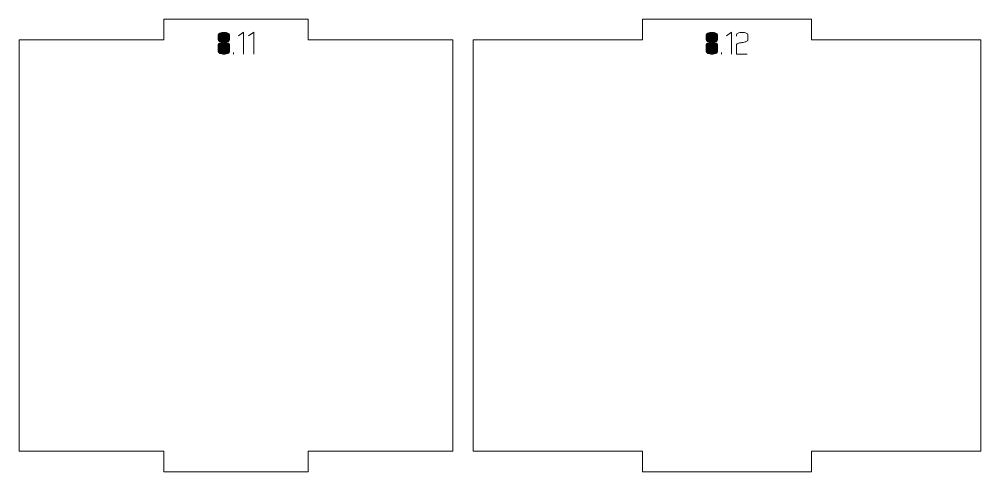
# Model space of a CAD drawing. Header units: centimetres. Extents: x -158 to 228, y -202 to 254.
# Drawn here: x 138.11 to 152.12, y -106.24 to -99.64 of the extents above; entities that cross this region are included whole.
import ezdxf

# ---------------------------------------------------------------- set-up
doc = ezdxf.new("R2010")
doc.units = ezdxf.units.CM
doc.header["$MEASUREMENT"] = 0
doc.layers.add('Capa 1', color=7, linetype='Continuous')

msp = doc.modelspace()

# ---------------------------------------------------------------- hatches: boundary and pattern name
at = {"layer": 'Capa 1', "true_color": 0x3e4095}
h = msp.add_hatch(color=175, dxfattribs=at)
edge = h.paths.add_edge_path()
edge.add_spline(control_points=[(141.00947, -99.94495), (141.00947, -99.9529), (141.01513, -99.96008), (141.02644, -99.9665), (141.03775, -99.97292), (141.05961, -99.9772), (141.09202, -99.97934), (141.12443, -99.9772), (141.14629, -99.97292), (141.1576, -99.9665), (141.16891, -99.96008), (141.17457, -99.9529), (141.17457, -99.94495), (141.17457, -99.94495), (141.17457, -99.87065), (141.17457, -99.87065), (141.17457, -99.86087), (141.1667, -99.85254), (141.15095, -99.84566), (141.13521, -99.83878), (141.11556, -99.83534), (141.09202, -99.83534), (141.06848, -99.83534), (141.04883, -99.83878), (141.03309, -99.84566), (141.01734, -99.85254), (141.00947, -99.86087), (141.00947, -99.87065), (141.00947, -99.87065), (141.00947, -99.94495), (141.00947, -99.94495)], knot_values=[0, 0, 0, 0, 0.1, 0.1, 0.1, 0.2, 0.2, 0.2, 0.3, 0.3, 0.3, 0.4, 0.4, 0.4, 0.5, 0.5, 0.5, 0.6, 0.6, 0.6, 0.7, 0.7, 0.7, 0.8, 0.8, 0.8, 0.9, 0.9, 0.9, 1, 1, 1, 1], degree=3, periodic=1)
h = msp.add_hatch(color=175, dxfattribs=at)
edge = h.paths.add_edge_path()
edge.add_spline(control_points=[(141.09202, -100.15178), (141.06848, -100.15178), (141.04883, -100.14834), (141.03309, -100.14146), (141.01734, -100.13458), (141.00947, -100.12625), (141.00947, -100.11647), (141.00947, -100.11647), (141.00947, -100.01328), (141.00947, -100.01328), (141.00947, -100.00502), (141.01513, -99.99784), (141.02644, -99.99173), (141.03775, -99.98561), (141.05961, -99.98148), (141.09202, -99.97934), (141.05961, -99.9772), (141.03775, -99.97292), (141.02644, -99.9665), (141.01513, -99.96008), (141.00947, -99.9529), (141.00947, -99.94495), (141.00947, -99.94495), (141.00947, -99.87065), (141.00947, -99.87065), (141.00947, -99.86087), (141.01734, -99.85254), (141.03309, -99.84566), (141.04883, -99.83878), (141.06848, -99.83534), (141.09202, -99.83534), (141.11556, -99.83534), (141.13521, -99.83878), (141.15095, -99.84566), (141.1667, -99.85254), (141.17457, -99.86087), (141.17457, -99.87065), (141.17457, -99.87065), (141.17457, -99.94495), (141.17457, -99.94495), (141.17457, -99.9529), (141.16891, -99.96008), (141.1576, -99.9665), (141.14629, -99.97292), (141.12443, -99.9772), (141.09202, -99.97934), (141.12443, -99.98148), (141.14629, -99.98561), (141.1576, -99.99173), (141.16891, -99.99784), (141.17457, -100.00502), (141.17457, -100.01328), (141.17457, -100.01328), (141.17457, -100.11647), (141.17457, -100.11647), (141.17457, -100.12625), (141.1667, -100.13458), (141.15095, -100.14146), (141.13521, -100.14834), (141.11556, -100.15178), (141.09202, -100.15178)], knot_values=[0, 0, 0, 0, 0.05, 0.05, 0.05, 0.1, 0.1, 0.1, 0.15, 0.15, 0.15, 0.2, 0.2, 0.2, 0.25, 0.25, 0.25, 0.3, 0.3, 0.3, 0.35, 0.35, 0.35, 0.4, 0.4, 0.4, 0.45, 0.45, 0.45, 0.5, 0.5, 0.5, 0.55, 0.55, 0.55, 0.6, 0.6, 0.6, 0.65, 0.65, 0.65, 0.7, 0.7, 0.7, 0.75, 0.75, 0.75, 0.8, 0.8, 0.8, 0.85, 0.85, 0.85, 0.9, 0.9, 0.9, 0.95, 0.95, 0.95, 1, 1, 1, 1], degree=3, periodic=1)
h = msp.add_hatch(color=175, dxfattribs=at)
edge = h.paths.add_edge_path()
edge.add_spline(control_points=[(141.37911, -99.83488), (141.37911, -99.83488), (141.30298, -99.88762), (141.30298, -99.88762), (141.30298, -99.88762), (141.37911, -99.83488), (141.37911, -99.83488), (141.37911, -99.83488), (141.37911, -100.15178), (141.37911, -100.15178), (141.37911, -100.15178), (141.37911, -99.83488), (141.37911, -99.83488)], knot_values=[0, 0, 0, 0, 0.25, 0.25, 0.25, 0.5, 0.5, 0.5, 0.75, 0.75, 0.75, 1, 1, 1, 1], degree=3, periodic=1)
h = msp.add_hatch(color=175, dxfattribs=at)
edge = h.paths.add_edge_path()
edge.add_spline(control_points=[(141.52587, -99.83488), (141.52587, -99.83488), (141.44974, -99.88762), (141.44974, -99.88762), (141.44974, -99.88762), (141.52587, -99.83488), (141.52587, -99.83488), (141.52587, -99.83488), (141.52587, -100.15178), (141.52587, -100.15178), (141.52587, -100.15178), (141.52587, -99.83488), (141.52587, -99.83488)], knot_values=[0, 0, 0, 0, 0.25, 0.25, 0.25, 0.5, 0.5, 0.5, 0.75, 0.75, 0.75, 1, 1, 1, 1], degree=3, periodic=1)
h = msp.add_hatch(color=175, dxfattribs=at)
edge = h.paths.add_edge_path()
edge.add_spline(control_points=[(148.12065, -99.94495), (148.12065, -99.9529), (148.12631, -99.96008), (148.13762, -99.9665), (148.14893, -99.97292), (148.17079, -99.9772), (148.2032, -99.97934), (148.23561, -99.9772), (148.25747, -99.97292), (148.26878, -99.9665), (148.28009, -99.96008), (148.28575, -99.9529), (148.28575, -99.94495), (148.28575, -99.94495), (148.28575, -99.87065), (148.28575, -99.87065), (148.28575, -99.86087), (148.27788, -99.85254), (148.26213, -99.84566), (148.24639, -99.83878), (148.22674, -99.83534), (148.2032, -99.83534), (148.17966, -99.83534), (148.16001, -99.83878), (148.14427, -99.84566), (148.12852, -99.85254), (148.12065, -99.86087), (148.12065, -99.87065), (148.12065, -99.87065), (148.12065, -99.94495), (148.12065, -99.94495)], knot_values=[0, 0, 0, 0, 0.1, 0.1, 0.1, 0.2, 0.2, 0.2, 0.3, 0.3, 0.3, 0.4, 0.4, 0.4, 0.5, 0.5, 0.5, 0.6, 0.6, 0.6, 0.7, 0.7, 0.7, 0.8, 0.8, 0.8, 0.9, 0.9, 0.9, 1, 1, 1, 1], degree=3, periodic=1)
h = msp.add_hatch(color=175, dxfattribs=at)
edge = h.paths.add_edge_path()
edge.add_spline(control_points=[(148.2032, -100.15178), (148.17966, -100.15178), (148.16001, -100.14834), (148.14427, -100.14146), (148.12852, -100.13458), (148.12065, -100.12625), (148.12065, -100.11647), (148.12065, -100.11647), (148.12065, -100.01328), (148.12065, -100.01328), (148.12065, -100.00502), (148.12631, -99.99784), (148.13762, -99.99173), (148.14893, -99.98561), (148.17079, -99.98148), (148.2032, -99.97934), (148.17079, -99.9772), (148.14893, -99.97292), (148.13762, -99.9665), (148.12631, -99.96008), (148.12065, -99.9529), (148.12065, -99.94495), (148.12065, -99.94495), (148.12065, -99.87065), (148.12065, -99.87065), (148.12065, -99.86087), (148.12852, -99.85254), (148.14427, -99.84566), (148.16001, -99.83878), (148.17966, -99.83534), (148.2032, -99.83534), (148.22674, -99.83534), (148.24639, -99.83878), (148.26213, -99.84566), (148.27788, -99.85254), (148.28575, -99.86087), (148.28575, -99.87065), (148.28575, -99.87065), (148.28575, -99.94495), (148.28575, -99.94495), (148.28575, -99.9529), (148.28009, -99.96008), (148.26878, -99.9665), (148.25747, -99.97292), (148.23561, -99.9772), (148.2032, -99.97934), (148.23561, -99.98148), (148.25747, -99.98561), (148.26878, -99.99173), (148.28009, -99.99784), (148.28575, -100.00502), (148.28575, -100.01328), (148.28575, -100.01328), (148.28575, -100.11647), (148.28575, -100.11647), (148.28575, -100.12625), (148.27788, -100.13458), (148.26213, -100.14146), (148.24639, -100.14834), (148.22674, -100.15178), (148.2032, -100.15178)], knot_values=[0, 0, 0, 0, 0.05, 0.05, 0.05, 0.1, 0.1, 0.1, 0.15, 0.15, 0.15, 0.2, 0.2, 0.2, 0.25, 0.25, 0.25, 0.3, 0.3, 0.3, 0.35, 0.35, 0.35, 0.4, 0.4, 0.4, 0.45, 0.45, 0.45, 0.5, 0.5, 0.5, 0.55, 0.55, 0.55, 0.6, 0.6, 0.6, 0.65, 0.65, 0.65, 0.7, 0.7, 0.7, 0.75, 0.75, 0.75, 0.8, 0.8, 0.8, 0.85, 0.85, 0.85, 0.9, 0.9, 0.9, 0.95, 0.95, 0.95, 1, 1, 1, 1], degree=3, periodic=1)
h = msp.add_hatch(color=175, dxfattribs=at)
edge = h.paths.add_edge_path()
edge.add_spline(control_points=[(148.49029, -99.83488), (148.49029, -99.83488), (148.41416, -99.88762), (148.41416, -99.88762), (148.41416, -99.88762), (148.49029, -99.83488), (148.49029, -99.83488), (148.49029, -99.83488), (148.49029, -100.15178), (148.49029, -100.15178), (148.49029, -100.15178), (148.49029, -99.83488), (148.49029, -99.83488)], knot_values=[0, 0, 0, 0, 0.25, 0.25, 0.25, 0.5, 0.5, 0.5, 0.75, 0.75, 0.75, 1, 1, 1, 1], degree=3, periodic=1)
h = msp.add_hatch(color=175, dxfattribs=at)
edge = h.paths.add_edge_path()
edge.add_spline(control_points=[(148.56046, -100.15178), (148.56046, -100.15178), (148.56046, -100.01924), (148.56046, -100.01924), (148.56138, -100.00732), (148.57223, -99.99815), (148.59302, -99.99173), (148.60158, -99.99111), (148.60976, -99.99012), (148.61756, -99.98874), (148.62535, -99.98737), (148.63323, -99.98592), (148.64118, -99.98439), (148.65585, -99.98194), (148.66709, -99.97995), (148.67488, -99.97843), (148.68268, -99.9769), (148.69025, -99.97491), (148.69759, -99.97246), (148.71654, -99.96543), (148.72602, -99.95641), (148.72602, -99.94541), (148.72602, -99.94541), (148.72602, -99.87065), (148.72602, -99.87065), (148.72602, -99.86087), (148.71815, -99.85254), (148.7024, -99.84566), (148.68666, -99.83878), (148.66701, -99.83534), (148.64347, -99.83534), (148.61993, -99.83534), (148.60028, -99.83878), (148.58454, -99.84566), (148.56879, -99.85254), (148.56092, -99.86087), (148.56092, -99.87065), (148.56092, -99.87065), (148.56092, -99.89312), (148.56092, -99.89312), (148.56092, -99.89312), (148.56092, -99.87065), (148.56092, -99.87065), (148.56092, -99.86087), (148.56879, -99.85254), (148.58454, -99.84566), (148.60028, -99.83878), (148.61993, -99.83534), (148.64347, -99.83534), (148.66701, -99.83534), (148.68666, -99.83878), (148.7024, -99.84566), (148.71815, -99.85254), (148.72602, -99.86087), (148.72602, -99.87065), (148.72602, -99.87065), (148.72602, -99.94541), (148.72602, -99.94541), (148.72602, -99.95641), (148.71654, -99.96543), (148.69759, -99.97246), (148.69025, -99.97491), (148.68268, -99.9769), (148.67488, -99.97843), (148.66709, -99.97995), (148.65585, -99.98194), (148.64118, -99.98439), (148.63323, -99.98592), (148.62535, -99.98737), (148.61756, -99.98874), (148.60976, -99.99012), (148.60158, -99.99111), (148.59302, -99.99173), (148.57223, -99.99815), (148.56138, -100.00732), (148.56046, -100.01924), (148.56046, -100.01924), (148.56046, -100.15178), (148.56046, -100.15178), (148.56046, -100.15178), (148.71731, -100.15178), (148.71731, -100.15178), (148.71731, -100.15178), (148.56046, -100.15178), (148.56046, -100.15178)], knot_values=[0, 0, 0, 0, 0.03571429, 0.03571429, 0.03571429, 0.07142857, 0.07142857, 0.07142857, 0.10714286, 0.10714286, 0.10714286, 0.14285714, 0.14285714, 0.14285714, 0.17857143, 0.17857143, 0.17857143, 0.21428571, 0.21428571, 0.21428571, 0.25, 0.25, 0.25, 0.28571429, 0.28571429, 0.28571429, 0.32142857, 0.32142857, 0.32142857, 0.35714286, 0.35714286, 0.35714286, 0.39285714, 0.39285714, 0.39285714, 0.42857143, 0.42857143, 0.42857143, 0.46428571, 0.46428571, 0.46428571, 0.5, 0.5, 0.5, 0.53571429, 0.53571429, 0.53571429, 0.57142857, 0.57142857, 0.57142857, 0.60714286, 0.60714286, 0.60714286, 0.64285714, 0.64285714, 0.64285714, 0.67857143, 0.67857143, 0.67857143, 0.71428571, 0.71428571, 0.71428571, 0.75, 0.75, 0.75, 0.78571429, 0.78571429, 0.78571429, 0.82142857, 0.82142857, 0.82142857, 0.85714286, 0.85714286, 0.85714286, 0.89285714, 0.89285714, 0.89285714, 0.92857143, 0.92857143, 0.92857143, 0.96428571, 0.96428571, 0.96428571, 1, 1, 1, 1], degree=3, periodic=1)
h = msp.add_hatch(color=175, dxfattribs=at)
edge = h.paths.add_edge_path()
edge.add_spline(control_points=[(141.00947, -100.11647), (141.00947, -100.12625), (141.01734, -100.13458), (141.03309, -100.14146), (141.04883, -100.14834), (141.06848, -100.15178), (141.09202, -100.15178), (141.11556, -100.15178), (141.13521, -100.14834), (141.15095, -100.14146), (141.1667, -100.13458), (141.17457, -100.12625), (141.17457, -100.11647), (141.17457, -100.11647), (141.17457, -100.01328), (141.17457, -100.01328), (141.17457, -100.00502), (141.16891, -99.99784), (141.1576, -99.99173), (141.14629, -99.98561), (141.12443, -99.98148), (141.09202, -99.97934), (141.05961, -99.98148), (141.03775, -99.98561), (141.02644, -99.99173), (141.01513, -99.99784), (141.00947, -100.00502), (141.00947, -100.01328), (141.00947, -100.01328), (141.00947, -100.11647), (141.00947, -100.11647)], knot_values=[0, 0, 0, 0, 0.1, 0.1, 0.1, 0.2, 0.2, 0.2, 0.3, 0.3, 0.3, 0.4, 0.4, 0.4, 0.5, 0.5, 0.5, 0.6, 0.6, 0.6, 0.7, 0.7, 0.7, 0.8, 0.8, 0.8, 0.9, 0.9, 0.9, 1, 1, 1, 1], degree=3, periodic=1)
h = msp.add_hatch(color=175, dxfattribs=at)
edge = h.paths.add_edge_path()
edge.add_spline(control_points=[(148.12065, -100.11647), (148.12065, -100.12625), (148.12852, -100.13458), (148.14427, -100.14146), (148.16001, -100.14834), (148.17966, -100.15178), (148.2032, -100.15178), (148.22674, -100.15178), (148.24639, -100.14834), (148.26213, -100.14146), (148.27788, -100.13458), (148.28575, -100.12625), (148.28575, -100.11647), (148.28575, -100.11647), (148.28575, -100.01328), (148.28575, -100.01328), (148.28575, -100.00502), (148.28009, -99.99784), (148.26878, -99.99173), (148.25747, -99.98561), (148.23561, -99.98148), (148.2032, -99.97934), (148.17079, -99.98148), (148.14893, -99.98561), (148.13762, -99.99173), (148.12631, -99.99784), (148.12065, -100.00502), (148.12065, -100.01328), (148.12065, -100.01328), (148.12065, -100.11647), (148.12065, -100.11647)], knot_values=[0, 0, 0, 0, 0.1, 0.1, 0.1, 0.2, 0.2, 0.2, 0.3, 0.3, 0.3, 0.4, 0.4, 0.4, 0.5, 0.5, 0.5, 0.6, 0.6, 0.6, 0.7, 0.7, 0.7, 0.8, 0.8, 0.8, 0.9, 0.9, 0.9, 1, 1, 1, 1], degree=3, periodic=1)
h = msp.add_hatch(color=175, dxfattribs=at)
edge = h.paths.add_edge_path()
edge.add_spline(control_points=[(141.2296, -100.15178), (141.2296, -100.15178), (141.2296, -100.12931), (141.2296, -100.12931), (141.2296, -100.12931), (141.2296, -100.15178), (141.2296, -100.15178)], knot_values=[0, 0, 0, 0, 0.5, 0.5, 0.5, 1, 1, 1, 1], degree=3, periodic=1)
h = msp.add_hatch(color=175, dxfattribs=at)
edge = h.paths.add_edge_path()
edge.add_spline(control_points=[(148.34078, -100.15178), (148.34078, -100.15178), (148.34078, -100.12931), (148.34078, -100.12931), (148.34078, -100.12931), (148.34078, -100.15178), (148.34078, -100.15178)], knot_values=[0, 0, 0, 0, 0.5, 0.5, 0.5, 1, 1, 1, 1], degree=3, periodic=1)

# ---------------------------------------------------------------- linework, layer by layer
at = {"layer": 'Capa 1', "color": 240, "lineweight": 9}
for points in [[(138.1092, -99.94378), (138.1092, -99.94378), (138.1092, -105.94378), (138.1092, -105.94378), (138.1092, -105.94378), (140.21485, -105.94378), (140.21485, -105.94378), (140.21485, -105.94378), (140.21485, -106.24378), (140.21485, -106.24378), (140.21485, -106.24378), (142.3205, -106.24378), (142.3205, -106.24378), (142.3205, -106.24378), (142.3205, -105.94378), (142.3205, -105.94378), (142.3205, -105.94378), (144.42614, -105.94378), (144.42614, -105.94378), (144.42614, -105.94378), (144.42614, -99.94378), (144.42614, -99.94378), (144.42614, -99.94378), (142.3205, -99.94378), (142.3205, -99.94378), (142.3205, -99.94378), (142.3205, -99.64378), (142.3205, -99.64378), (142.3205, -99.64378), (140.21485, -99.64378), (140.21485, -99.64378), (140.21485, -99.64378), (140.21485, -99.94378), (140.21485, -99.94378), (140.21485, -99.94378), (138.1092, -99.94378), (138.1092, -99.94378)], [(144.72614, -99.94378), (144.72614, -99.94378), (144.72614, -105.94378), (144.72614, -105.94378), (144.72614, -105.94378), (147.19094, -105.94378), (147.19094, -105.94378), (147.19094, -105.94378), (147.19094, -106.24378), (147.19094, -106.24378), (147.19094, -106.24378), (149.65574, -106.24378), (149.65574, -106.24378), (149.65574, -106.24378), (149.65574, -105.94378), (149.65574, -105.94378), (149.65574, -105.94378), (152.12053, -105.94378), (152.12053, -105.94378), (152.12053, -105.94378), (152.12053, -99.94378), (152.12053, -99.94378), (152.12053, -99.94378), (149.65574, -99.94378), (149.65574, -99.94378), (149.65574, -99.94378), (149.65574, -99.64378), (149.65574, -99.64378), (149.65574, -99.64378), (147.19094, -99.64378), (147.19094, -99.64378), (147.19094, -99.64378), (147.19094, -99.94378), (147.19094, -99.94378), (147.19094, -99.94378), (144.72614, -99.94378), (144.72614, -99.94378)]]:
    msp.add_open_spline(points, degree=3, knots=[0, 0, 0, 0, 0.08333333, 0.08333333, 0.08333333, 0.16666667, 0.16666667, 0.16666667, 0.25, 0.25, 0.25, 0.33333333, 0.33333333, 0.33333333, 0.41666667, 0.41666667, 0.41666667, 0.5, 0.5, 0.5, 0.58333333, 0.58333333, 0.58333333, 0.66666667, 0.66666667, 0.66666667, 0.75, 0.75, 0.75, 0.83333333, 0.83333333, 0.83333333, 0.91666667, 0.91666667, 0.91666667, 1, 1, 1, 1], dxfattribs=at)
at = {"layer": 'Capa 1', "color": 114, "lineweight": 9}
for points, knots in [([(141.00947, -99.94495), (141.00947, -99.9529), (141.01513, -99.96008), (141.02644, -99.9665), (141.03775, -99.97292), (141.05961, -99.9772), (141.09202, -99.97934), (141.12443, -99.9772), (141.14629, -99.97292), (141.1576, -99.9665), (141.16891, -99.96008), (141.17457, -99.9529), (141.17457, -99.94495), (141.17457, -99.94495), (141.17457, -99.87065), (141.17457, -99.87065), (141.17457, -99.86087), (141.1667, -99.85254), (141.15095, -99.84566), (141.13521, -99.83878), (141.11556, -99.83534), (141.09202, -99.83534), (141.06848, -99.83534), (141.04883, -99.83878), (141.03309, -99.84566), (141.01734, -99.85254), (141.00947, -99.86087), (141.00947, -99.87065), (141.00947, -99.87065), (141.00947, -99.94495), (141.00947, -99.94495)], [0, 0, 0, 0, 0.1, 0.1, 0.1, 0.2, 0.2, 0.2, 0.3, 0.3, 0.3, 0.4, 0.4, 0.4, 0.5, 0.5, 0.5, 0.6, 0.6, 0.6, 0.7, 0.7, 0.7, 0.8, 0.8, 0.8, 0.9, 0.9, 0.9, 1, 1, 1, 1]), ([(141.09202, -100.15178), (141.06848, -100.15178), (141.04883, -100.14834), (141.03309, -100.14146), (141.01734, -100.13458), (141.00947, -100.12625), (141.00947, -100.11647), (141.00947, -100.11647), (141.00947, -100.01328), (141.00947, -100.01328), (141.00947, -100.00502), (141.01513, -99.99784), (141.02644, -99.99173), (141.03775, -99.98561), (141.05961, -99.98148), (141.09202, -99.97934), (141.05961, -99.9772), (141.03775, -99.97292), (141.02644, -99.9665), (141.01513, -99.96008), (141.00947, -99.9529), (141.00947, -99.94495), (141.00947, -99.94495), (141.00947, -99.87065), (141.00947, -99.87065), (141.00947, -99.86087), (141.01734, -99.85254), (141.03309, -99.84566), (141.04883, -99.83878), (141.06848, -99.83534), (141.09202, -99.83534), (141.11556, -99.83534), (141.13521, -99.83878), (141.15095, -99.84566), (141.1667, -99.85254), (141.17457, -99.86087), (141.17457, -99.87065), (141.17457, -99.87065), (141.17457, -99.94495), (141.17457, -99.94495), (141.17457, -99.9529), (141.16891, -99.96008), (141.1576, -99.9665), (141.14629, -99.97292), (141.12443, -99.9772), (141.09202, -99.97934), (141.12443, -99.98148), (141.14629, -99.98561), (141.1576, -99.99173), (141.16891, -99.99784), (141.17457, -100.00502), (141.17457, -100.01328), (141.17457, -100.01328), (141.17457, -100.11647), (141.17457, -100.11647), (141.17457, -100.12625), (141.1667, -100.13458), (141.15095, -100.14146), (141.13521, -100.14834), (141.11556, -100.15178), (141.09202, -100.15178)], [0, 0, 0, 0, 0.05, 0.05, 0.05, 0.1, 0.1, 0.1, 0.15, 0.15, 0.15, 0.2, 0.2, 0.2, 0.25, 0.25, 0.25, 0.3, 0.3, 0.3, 0.35, 0.35, 0.35, 0.4, 0.4, 0.4, 0.45, 0.45, 0.45, 0.5, 0.5, 0.5, 0.55, 0.55, 0.55, 0.6, 0.6, 0.6, 0.65, 0.65, 0.65, 0.7, 0.7, 0.7, 0.75, 0.75, 0.75, 0.8, 0.8, 0.8, 0.85, 0.85, 0.85, 0.9, 0.9, 0.9, 0.95, 0.95, 0.95, 1, 1, 1, 1]), ([(141.37911, -99.83488), (141.37911, -99.83488), (141.30298, -99.88762), (141.30298, -99.88762), (141.30298, -99.88762), (141.37911, -99.83488), (141.37911, -99.83488), (141.37911, -99.83488), (141.37911, -100.15178), (141.37911, -100.15178), (141.37911, -100.15178), (141.37911, -99.83488), (141.37911, -99.83488)], [0, 0, 0, 0, 0.25, 0.25, 0.25, 0.5, 0.5, 0.5, 0.75, 0.75, 0.75, 1, 1, 1, 1]), ([(141.52587, -99.83488), (141.52587, -99.83488), (141.44974, -99.88762), (141.44974, -99.88762), (141.44974, -99.88762), (141.52587, -99.83488), (141.52587, -99.83488), (141.52587, -99.83488), (141.52587, -100.15178), (141.52587, -100.15178), (141.52587, -100.15178), (141.52587, -99.83488), (141.52587, -99.83488)], [0, 0, 0, 0, 0.25, 0.25, 0.25, 0.5, 0.5, 0.5, 0.75, 0.75, 0.75, 1, 1, 1, 1]), ([(148.12065, -99.94495), (148.12065, -99.9529), (148.12631, -99.96008), (148.13762, -99.9665), (148.14893, -99.97292), (148.17079, -99.9772), (148.2032, -99.97934), (148.23561, -99.9772), (148.25747, -99.97292), (148.26878, -99.9665), (148.28009, -99.96008), (148.28575, -99.9529), (148.28575, -99.94495), (148.28575, -99.94495), (148.28575, -99.87065), (148.28575, -99.87065), (148.28575, -99.86087), (148.27788, -99.85254), (148.26213, -99.84566), (148.24639, -99.83878), (148.22674, -99.83534), (148.2032, -99.83534), (148.17966, -99.83534), (148.16001, -99.83878), (148.14427, -99.84566), (148.12852, -99.85254), (148.12065, -99.86087), (148.12065, -99.87065), (148.12065, -99.87065), (148.12065, -99.94495), (148.12065, -99.94495)], [0, 0, 0, 0, 0.1, 0.1, 0.1, 0.2, 0.2, 0.2, 0.3, 0.3, 0.3, 0.4, 0.4, 0.4, 0.5, 0.5, 0.5, 0.6, 0.6, 0.6, 0.7, 0.7, 0.7, 0.8, 0.8, 0.8, 0.9, 0.9, 0.9, 1, 1, 1, 1]), ([(148.2032, -100.15178), (148.17966, -100.15178), (148.16001, -100.14834), (148.14427, -100.14146), (148.12852, -100.13458), (148.12065, -100.12625), (148.12065, -100.11647), (148.12065, -100.11647), (148.12065, -100.01328), (148.12065, -100.01328), (148.12065, -100.00502), (148.12631, -99.99784), (148.13762, -99.99173), (148.14893, -99.98561), (148.17079, -99.98148), (148.2032, -99.97934), (148.17079, -99.9772), (148.14893, -99.97292), (148.13762, -99.9665), (148.12631, -99.96008), (148.12065, -99.9529), (148.12065, -99.94495), (148.12065, -99.94495), (148.12065, -99.87065), (148.12065, -99.87065), (148.12065, -99.86087), (148.12852, -99.85254), (148.14427, -99.84566), (148.16001, -99.83878), (148.17966, -99.83534), (148.2032, -99.83534), (148.22674, -99.83534), (148.24639, -99.83878), (148.26213, -99.84566), (148.27788, -99.85254), (148.28575, -99.86087), (148.28575, -99.87065), (148.28575, -99.87065), (148.28575, -99.94495), (148.28575, -99.94495), (148.28575, -99.9529), (148.28009, -99.96008), (148.26878, -99.9665), (148.25747, -99.97292), (148.23561, -99.9772), (148.2032, -99.97934), (148.23561, -99.98148), (148.25747, -99.98561), (148.26878, -99.99173), (148.28009, -99.99784), (148.28575, -100.00502), (148.28575, -100.01328), (148.28575, -100.01328), (148.28575, -100.11647), (148.28575, -100.11647), (148.28575, -100.12625), (148.27788, -100.13458), (148.26213, -100.14146), (148.24639, -100.14834), (148.22674, -100.15178), (148.2032, -100.15178)], [0, 0, 0, 0, 0.05, 0.05, 0.05, 0.1, 0.1, 0.1, 0.15, 0.15, 0.15, 0.2, 0.2, 0.2, 0.25, 0.25, 0.25, 0.3, 0.3, 0.3, 0.35, 0.35, 0.35, 0.4, 0.4, 0.4, 0.45, 0.45, 0.45, 0.5, 0.5, 0.5, 0.55, 0.55, 0.55, 0.6, 0.6, 0.6, 0.65, 0.65, 0.65, 0.7, 0.7, 0.7, 0.75, 0.75, 0.75, 0.8, 0.8, 0.8, 0.85, 0.85, 0.85, 0.9, 0.9, 0.9, 0.95, 0.95, 0.95, 1, 1, 1, 1]), ([(148.49029, -99.83488), (148.49029, -99.83488), (148.41416, -99.88762), (148.41416, -99.88762), (148.41416, -99.88762), (148.49029, -99.83488), (148.49029, -99.83488), (148.49029, -99.83488), (148.49029, -100.15178), (148.49029, -100.15178), (148.49029, -100.15178), (148.49029, -99.83488), (148.49029, -99.83488)], [0, 0, 0, 0, 0.25, 0.25, 0.25, 0.5, 0.5, 0.5, 0.75, 0.75, 0.75, 1, 1, 1, 1]), ([(148.56046, -100.15178), (148.56046, -100.15178), (148.56046, -100.01924), (148.56046, -100.01924), (148.56138, -100.00732), (148.57223, -99.99815), (148.59302, -99.99173), (148.60158, -99.99111), (148.60976, -99.99012), (148.61756, -99.98874), (148.62535, -99.98737), (148.63323, -99.98592), (148.64118, -99.98439), (148.65585, -99.98194), (148.66709, -99.97995), (148.67488, -99.97843), (148.68268, -99.9769), (148.69025, -99.97491), (148.69759, -99.97246), (148.71654, -99.96543), (148.72602, -99.95641), (148.72602, -99.94541), (148.72602, -99.94541), (148.72602, -99.87065), (148.72602, -99.87065), (148.72602, -99.86087), (148.71815, -99.85254), (148.7024, -99.84566), (148.68666, -99.83878), (148.66701, -99.83534), (148.64347, -99.83534), (148.61993, -99.83534), (148.60028, -99.83878), (148.58454, -99.84566), (148.56879, -99.85254), (148.56092, -99.86087), (148.56092, -99.87065), (148.56092, -99.87065), (148.56092, -99.89312), (148.56092, -99.89312), (148.56092, -99.89312), (148.56092, -99.87065), (148.56092, -99.87065), (148.56092, -99.86087), (148.56879, -99.85254), (148.58454, -99.84566), (148.60028, -99.83878), (148.61993, -99.83534), (148.64347, -99.83534), (148.66701, -99.83534), (148.68666, -99.83878), (148.7024, -99.84566), (148.71815, -99.85254), (148.72602, -99.86087), (148.72602, -99.87065), (148.72602, -99.87065), (148.72602, -99.94541), (148.72602, -99.94541), (148.72602, -99.95641), (148.71654, -99.96543), (148.69759, -99.97246), (148.69025, -99.97491), (148.68268, -99.9769), (148.67488, -99.97843), (148.66709, -99.97995), (148.65585, -99.98194), (148.64118, -99.98439), (148.63323, -99.98592), (148.62535, -99.98737), (148.61756, -99.98874), (148.60976, -99.99012), (148.60158, -99.99111), (148.59302, -99.99173), (148.57223, -99.99815), (148.56138, -100.00732), (148.56046, -100.01924), (148.56046, -100.01924), (148.56046, -100.15178), (148.56046, -100.15178), (148.56046, -100.15178), (148.71731, -100.15178), (148.71731, -100.15178), (148.71731, -100.15178), (148.56046, -100.15178), (148.56046, -100.15178)], [0, 0, 0, 0, 0.03571429, 0.03571429, 0.03571429, 0.07142857, 0.07142857, 0.07142857, 0.10714286, 0.10714286, 0.10714286, 0.14285714, 0.14285714, 0.14285714, 0.17857143, 0.17857143, 0.17857143, 0.21428571, 0.21428571, 0.21428571, 0.25, 0.25, 0.25, 0.28571429, 0.28571429, 0.28571429, 0.32142857, 0.32142857, 0.32142857, 0.35714286, 0.35714286, 0.35714286, 0.39285714, 0.39285714, 0.39285714, 0.42857143, 0.42857143, 0.42857143, 0.46428571, 0.46428571, 0.46428571, 0.5, 0.5, 0.5, 0.53571429, 0.53571429, 0.53571429, 0.57142857, 0.57142857, 0.57142857, 0.60714286, 0.60714286, 0.60714286, 0.64285714, 0.64285714, 0.64285714, 0.67857143, 0.67857143, 0.67857143, 0.71428571, 0.71428571, 0.71428571, 0.75, 0.75, 0.75, 0.78571429, 0.78571429, 0.78571429, 0.82142857, 0.82142857, 0.82142857, 0.85714286, 0.85714286, 0.85714286, 0.89285714, 0.89285714, 0.89285714, 0.92857143, 0.92857143, 0.92857143, 0.96428571, 0.96428571, 0.96428571, 1, 1, 1, 1]), ([(141.00947, -100.11647), (141.00947, -100.12625), (141.01734, -100.13458), (141.03309, -100.14146), (141.04883, -100.14834), (141.06848, -100.15178), (141.09202, -100.15178), (141.11556, -100.15178), (141.13521, -100.14834), (141.15095, -100.14146), (141.1667, -100.13458), (141.17457, -100.12625), (141.17457, -100.11647), (141.17457, -100.11647), (141.17457, -100.01328), (141.17457, -100.01328), (141.17457, -100.00502), (141.16891, -99.99784), (141.1576, -99.99173), (141.14629, -99.98561), (141.12443, -99.98148), (141.09202, -99.97934), (141.05961, -99.98148), (141.03775, -99.98561), (141.02644, -99.99173), (141.01513, -99.99784), (141.00947, -100.00502), (141.00947, -100.01328), (141.00947, -100.01328), (141.00947, -100.11647), (141.00947, -100.11647)], [0, 0, 0, 0, 0.1, 0.1, 0.1, 0.2, 0.2, 0.2, 0.3, 0.3, 0.3, 0.4, 0.4, 0.4, 0.5, 0.5, 0.5, 0.6, 0.6, 0.6, 0.7, 0.7, 0.7, 0.8, 0.8, 0.8, 0.9, 0.9, 0.9, 1, 1, 1, 1]), ([(148.12065, -100.11647), (148.12065, -100.12625), (148.12852, -100.13458), (148.14427, -100.14146), (148.16001, -100.14834), (148.17966, -100.15178), (148.2032, -100.15178), (148.22674, -100.15178), (148.24639, -100.14834), (148.26213, -100.14146), (148.27788, -100.13458), (148.28575, -100.12625), (148.28575, -100.11647), (148.28575, -100.11647), (148.28575, -100.01328), (148.28575, -100.01328), (148.28575, -100.00502), (148.28009, -99.99784), (148.26878, -99.99173), (148.25747, -99.98561), (148.23561, -99.98148), (148.2032, -99.97934), (148.17079, -99.98148), (148.14893, -99.98561), (148.13762, -99.99173), (148.12631, -99.99784), (148.12065, -100.00502), (148.12065, -100.01328), (148.12065, -100.01328), (148.12065, -100.11647), (148.12065, -100.11647)], [0, 0, 0, 0, 0.1, 0.1, 0.1, 0.2, 0.2, 0.2, 0.3, 0.3, 0.3, 0.4, 0.4, 0.4, 0.5, 0.5, 0.5, 0.6, 0.6, 0.6, 0.7, 0.7, 0.7, 0.8, 0.8, 0.8, 0.9, 0.9, 0.9, 1, 1, 1, 1]), ([(141.2296, -100.15178), (141.2296, -100.15178), (141.2296, -100.12931), (141.2296, -100.12931), (141.2296, -100.12931), (141.2296, -100.15178), (141.2296, -100.15178)], [0, 0, 0, 0, 0.5, 0.5, 0.5, 1, 1, 1, 1]), ([(148.34078, -100.15178), (148.34078, -100.15178), (148.34078, -100.12931), (148.34078, -100.12931), (148.34078, -100.12931), (148.34078, -100.15178), (148.34078, -100.15178)], [0, 0, 0, 0, 0.5, 0.5, 0.5, 1, 1, 1, 1])]:
    msp.add_open_spline(points, degree=3, knots=knots, dxfattribs=at)

doc.saveas('drawing.dxf')
